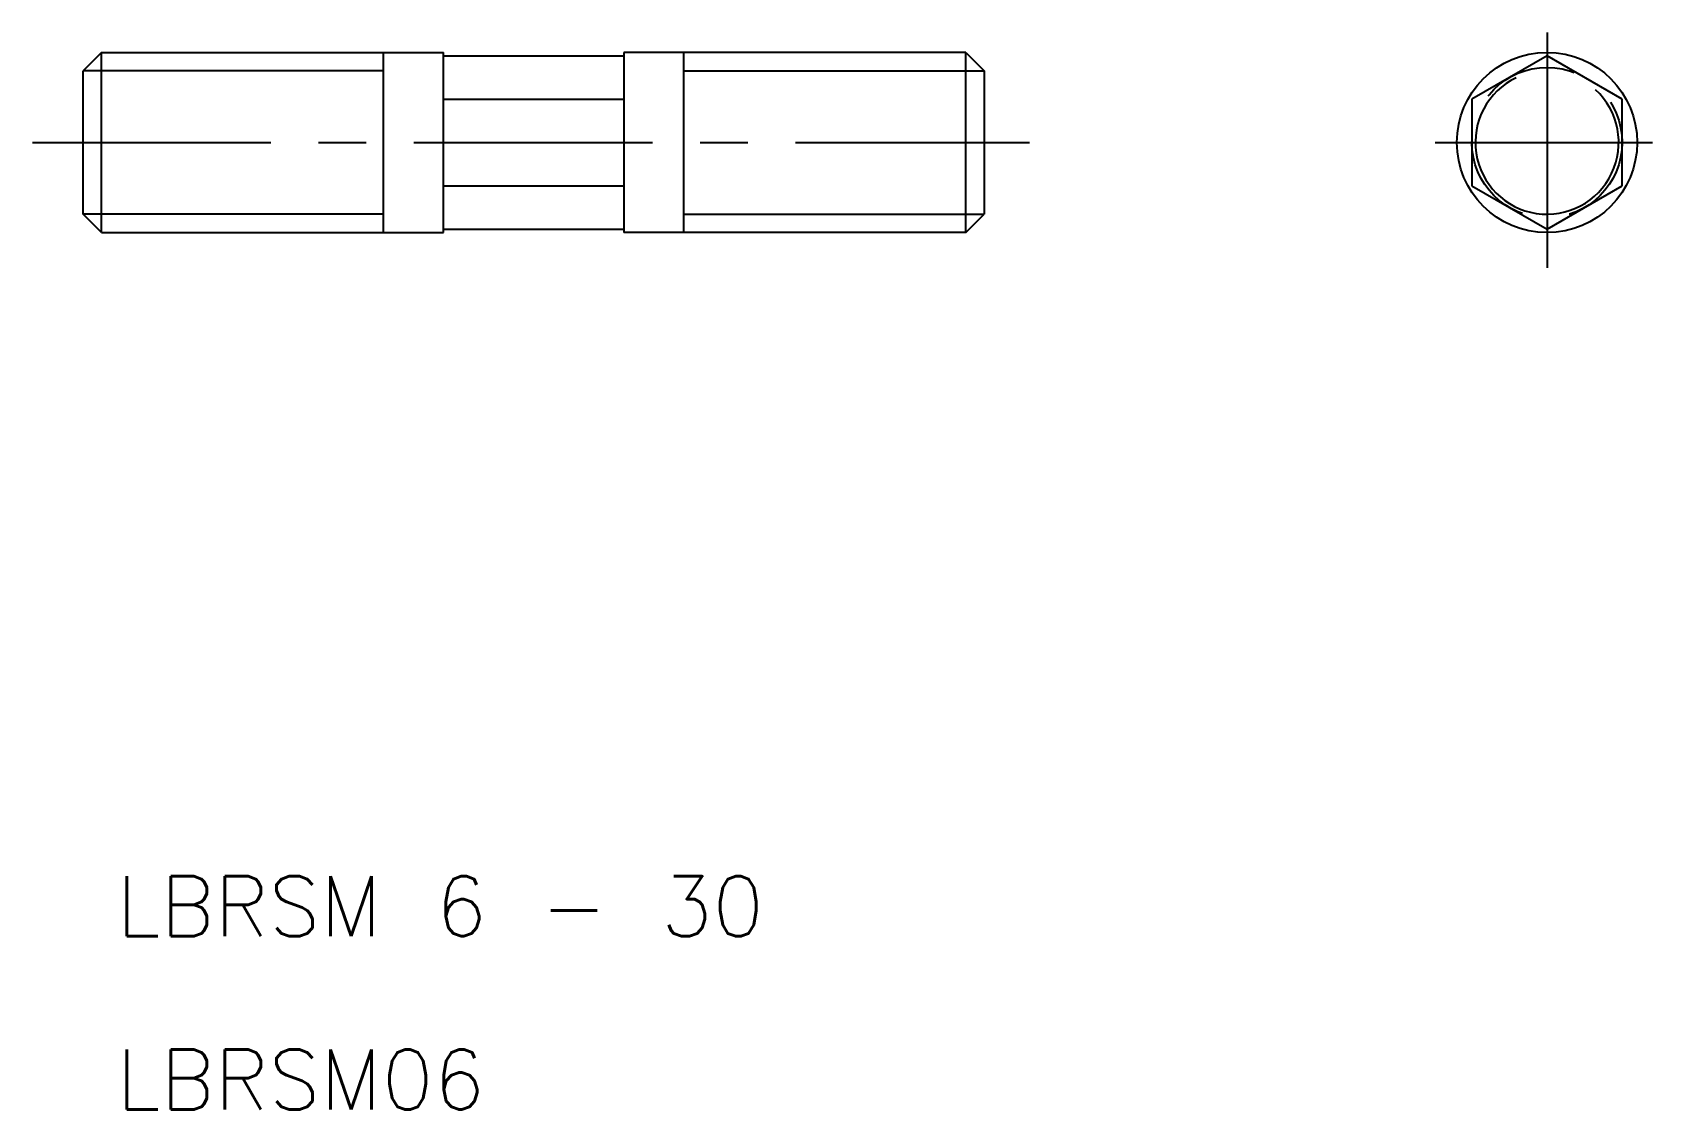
# Model space of a CAD drawing. Extents: x 37.8 to 91.7, y 17.8 to 53.7.
import ezdxf

# ---------------------------------------------------------------- set-up
doc = ezdxf.new("R2010")
doc.units = 0
doc.header["$LTSCALE"] = 0.25
doc.linetypes.add('CENTER', pattern=[50.8, 31.75, -6.35, 6.35, -6.35])
doc.linetypes.add('DASHED', pattern=[19.05, 12.7, -6.35])
doc.layers.get('0').update_dxf_attribs({"linetype": 'CONTINUOUS'})
doc.layers.add('CENTER', color=1, linetype='CENTER')
doc.styles.get("Standard").update_dxf_attribs({"font": 'txt.shx'})

msp = doc.modelspace()

# ---------------------------------------------------------------- linework, layer by layer
for p, q in [((40.113, 53), (39.499, 52.386)), ((40.113, 53), (51.5, 53)), ((40.113, 47), (40.113, 53)), ((49.5, 47), (49.5, 53)), ((51.5, 47), (51.5, 53)), ((51.5, 52.887), (57.5, 52.887)), ((68.886, 53), (57.5, 53)), ((57.5, 53), (57.5, 47)), ((59.5, 47), (59.5, 53)), ((68.886, 47), (68.886, 53)), ((68.886, 53), (69.5, 52.386)), ((39.5, 47.613), (39.5, 52.387)), ((69.5, 52.386), (69.5, 47.614)), ((51.5, 51.443), (57.5, 51.443)), ((51.5, 48.557), (57.5, 48.557)), ((40.113, 47), (39.499, 47.614)), ((68.886, 47), (69.5, 47.614)), ((40.113, 47), (51.5, 47)), ((51.5, 47.113), (57.5, 47.113)), ((68.886, 47), (57.5, 47))]:
    msp.add_line(p, q)
at = {"color": 3, "linetype": 'DASHED'}
for p, q in [((88.232, 52.887), (85.732, 51.443)), ((90.732, 51.443), (88.232, 52.887)), ((85.732, 51.443), (85.732, 48.557)), ((90.732, 48.557), (90.732, 51.443)), ((85.732, 48.557), (88.232, 47.113)), ((88.232, 47.113), (90.732, 48.557))]:
    msp.add_line(p, q, dxfattribs=at)
at = {"color": 3}
for p, q in [((49.499, 52.386), (39.499, 52.386)), ((59.5, 52.386), (69.5, 52.386)), ((49.499, 47.614), (39.499, 47.614)), ((59.5, 47.614), (69.5, 47.614))]:
    msp.add_line(p, q, dxfattribs=at)
msp.add_circle((88.232, 50), 3)
at = {"color": 3, "linetype": 'DASHED'}
msp.add_circle((88.232, 50), 2.5, dxfattribs=at)
at = {"color": 3}
msp.add_arc((88.232, 50), 2.386, 115.5135, 47.3138, dxfattribs=at)
at = {"layer": 'CENTER', "color": 1, "linetype": 'CENTER'}
for p, q in [((88.232, 53.664), (88.232, 45.824)), ((37.812, 50), (71, 50)), ((84.507, 50), (91.746, 50))]:
    msp.add_line(p, q, dxfattribs=at)

# ---------------------------------------------------------------- texts
for s, p in [('LBRSM 6 - 30', (40.618, 23.582)), ('LBRSM06', (40.618, 17.814))]:
    msp.add_text(s, height=2).set_placement(p)

doc.saveas('drawing.dxf')
